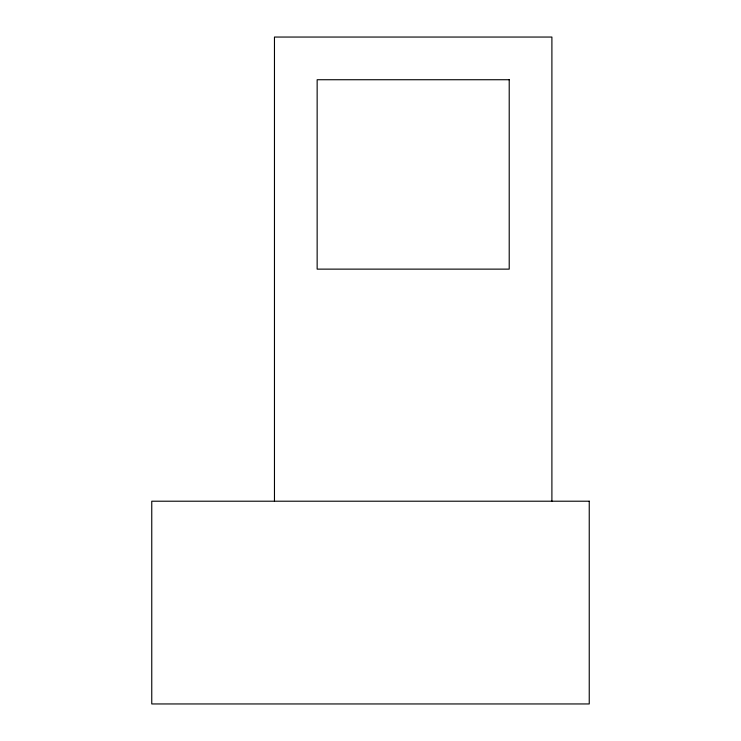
<?xml version="1.0" encoding="UTF-8"?>
<svg xmlns="http://www.w3.org/2000/svg" width="741" height="741" viewBox="0 0 741 741"><rect width="100%" height="100%" fill="white"/><g stroke="black" fill="none" stroke-linecap="round" stroke-linejoin="round"><path stroke-width="1.11" d="M551.897 501.212L551.897 37.05L274.466 37.05L274.466 501.212M509.215 79.732L317.148 79.732L317.148 269.131L509.215 269.131L509.215 79.732M589.243 501.212L151.757 501.212L151.757 703.95L589.243 703.95L589.243 501.212"/></g></svg>
